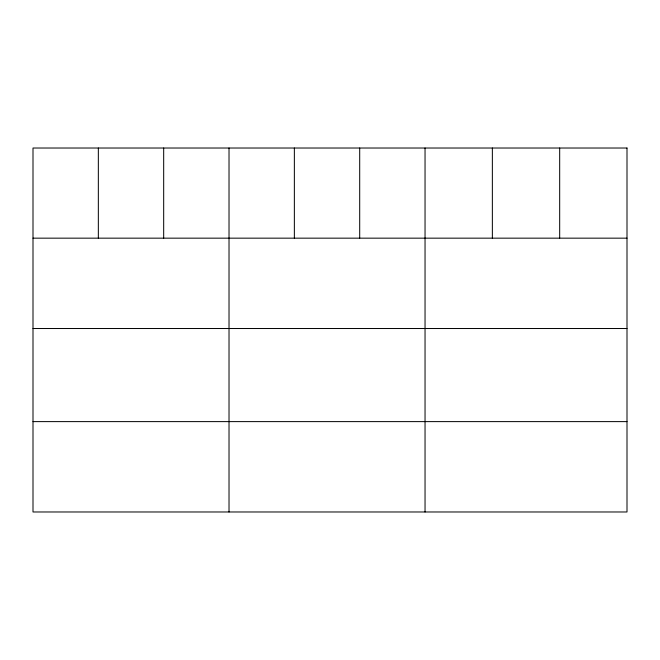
<?xml version="1.0" encoding="UTF-8"?>
<svg xmlns="http://www.w3.org/2000/svg" width="660" height="660" viewBox="0 0 660 660"><rect width="100%" height="100%" fill="white"/><g stroke="black" fill="none" stroke-linecap="round" stroke-linejoin="round"><path stroke-width="0.99" d="M33 238.161L627 238.161M33 328.515L627 328.515M33 421.616L627 421.616M559.68 148.021L559.68 238.161M492.36 148.021L492.36 238.161M425.04 148.021L425.04 511.978M359.7 148.021L359.7 238.161M294.36 148.021L294.36 238.161M229.02 148.021L229.02 511.978M163.68 148.021L163.68 238.161M98.34 148.021L98.34 238.161M627 148.021L33 148.021L33 511.978L627 511.978L627 148.021"/></g></svg>
